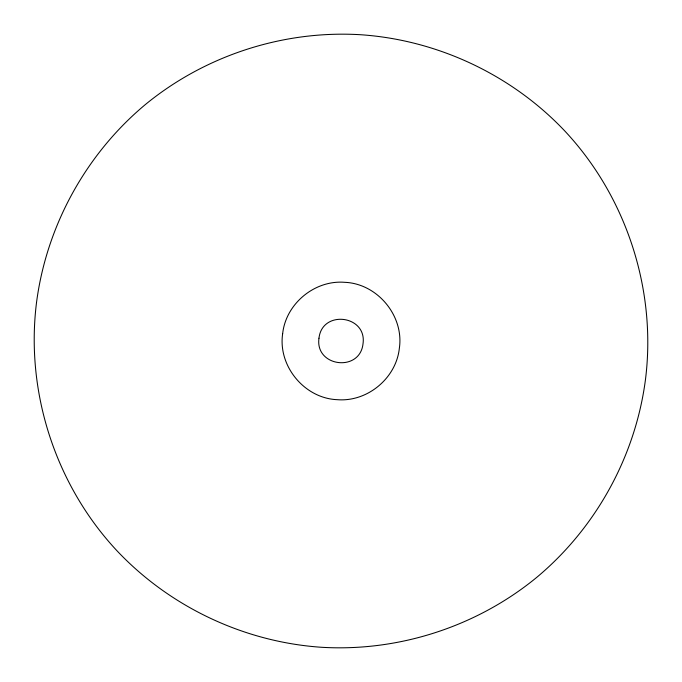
<?xml version="1.0" encoding="UTF-8"?>
<svg xmlns="http://www.w3.org/2000/svg" width="682" height="682" viewBox="0 0 682 682"><rect width="100%" height="100%" fill="white"/><g stroke="black" fill="none" stroke-linecap="round" stroke-linejoin="round"><path stroke-width="1.02" d="M36.521 302.535C25.294 392.099 55.549 485.234 117.278 551.09C170.406 607.236 244.599 642.146 321.733 647.295C398.893 651.856 476.88 626.511 536.623 577.466C596 527.97 635.505 456.122 645.479 379.465C656.706 289.901 626.451 196.766 564.722 130.91C511.585 74.764 437.401 39.854 360.267 34.705C283.107 30.144 205.12 55.489 145.377 104.534C86 154.03 46.495 225.878 36.521 302.535M282.663 333.626C277.77 366.063 304.53 398.416 337.309 399.686C367.3 402.141 396.131 378.288 399.337 348.374C404.23 315.937 377.47 283.584 344.691 282.314C314.7 279.859 285.869 303.712 282.663 333.626M318.98 338.221C314.82 366.839 359.934 372.534 363.02 343.779C367.18 315.161 322.066 309.466 318.98 338.221"/></g></svg>
